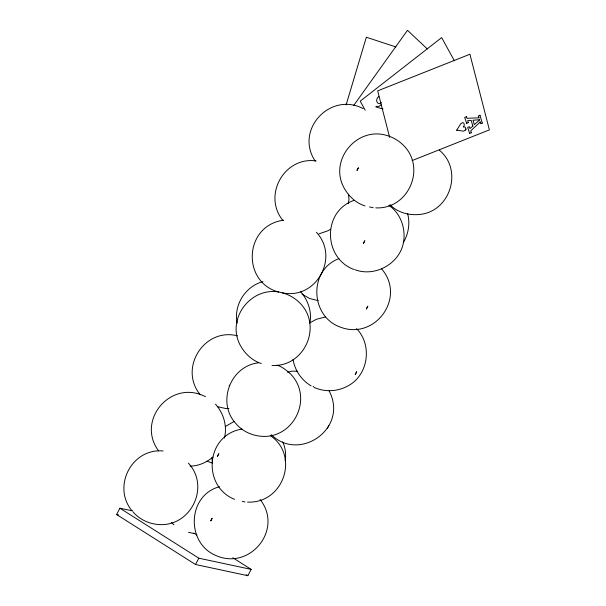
<?xml version="1.0" encoding="UTF-8"?>
<svg xmlns="http://www.w3.org/2000/svg" width="606" height="606" viewBox="0 0 606 606"><rect width="100%" height="100%" fill="white"/><g stroke="black" fill="none" stroke-linecap="round" stroke-linejoin="round"><path stroke-width="0.91" d="M224.402 438.108C227.485 426.2 223.606 413.186 215.471 404.149M285.138 460.704C286.29 454.447 285.365 447.728 282.729 441.91M309.886 322.953C312.135 311.787 307.946 299.955 300.508 291.562M348.245 203.707L348.988 199.427L348.488 194.223M258.648 362.812C230.166 365.895 216.531 402.687 235.923 423.639C242.362 431.207 251.74 435.585 261.58 436.305C294.198 438.736 313.529 397.68 290.736 374.167C286.729 370.493 282.335 366.736 277.01 365.168M229.197 385.666L229.318 385.196M346.117 104.883L366.342 37.239L395.938 46.965M403.293 242.658C408.497 233.954 410.254 223.372 407.588 213.554M328.869 425.541L327.475 428.222M465.62 130.169L465.802 129.798A2.038 1.765 -77.9 0 0 465.969 128.995M232.818 557.762L251.149 569.375L247.862 575.7L195.518 564.504L116.61 514.532L119.897 508.207L132.752 510.956M195.518 564.504L198.813 558.187L251.149 569.375M353.752 105.399L407.482 30.3L427.306 48.942M463.431 126.866C464.325 126.063 465.007 122.738 462.567 122.617L460.749 123.745L456.75 130.214M381.068 104.83L379.038 106.361L376.091 106.391L375.849 106.906L382.992 109.05M471.43 132.752L470.695 130.858L480.3 121.935M469.673 133.532L467.696 127.457L469.445 126.669L470.006 128.533L473.006 125.98M479.641 119.715L472.991 120.261L474.293 124.631L479.702 119.927M378.879 96.543C376.803 97.801 375.75 100.96 377.591 102.853A3.447 2.977 -77.9 0 0 380.507 103.232L381.5 102.596M213.017 457.091C206.555 462.333 198.541 466.173 190.087 466.082M330.664 229.197L327.808 230.803L319.029 233.855M338.898 258.648C308.515 269.973 310.28 315.62 339.33 326.725C374.493 341.337 406.747 297.804 381.515 268.784M309.689 322.953L316.279 319.317L325.301 317.029M225.743 426.26L234.09 421.503M353.859 200.404C321.748 211.744 323.506 258.747 354.237 269.556M466.665 123.427L464.696 117.382L466.628 116.632M479.088 117.867L478.331 115.913L480.096 115.238M466.484 123.389L468.415 122.639M480.119 121.897L480.672 123.745L482.429 123.079M469.498 133.494L471.248 132.714M412.088 160.59L489.39 129.881L469.915 54.237L377.674 90.87L389.643 137.35M283.767 220.167C243.779 225.394 241.552 282.275 278.73 292.047M262.966 281.608C245.445 286.138 233.249 305.386 237.257 323.149M287.6 372.273L292.115 371.13L297.705 371.266M241.877 429.101C205.57 434.873 201.79 486.277 234.62 499.374M219.478 486.724C187.33 495.344 185.913 542.544 215.327 555.24C249.581 571.269 283.903 529.53 260.072 499.465M456.568 130.176L463.726 131.176L465.62 129.76A2.038 1.765 -77.9 0 0 465.658 128.139A2.174 1.879 -77.9 0 0 464.658 126.995L463.249 126.828M468.233 122.601L467.665 120.7L471.18 120.42L472.824 125.942M375.72 207.858C407.936 209.668 426.389 168.847 403.891 145.751C398.324 140.009 391.128 136.153 383.287 134.562C355.199 129.017 330.384 160.007 343.163 186.171C347.564 195.132 355.313 202.919 364.994 205.904M272.011 365.456C304.235 367.297 322.718 326.482 300.235 303.371C294.698 297.614 287.494 293.781 279.669 292.168C251.399 286.524 226.992 317.597 239.453 343.708C243.854 352.684 251.604 360.487 261.292 363.494M228.932 408.52L225.477 408.459L217.274 406.626M247.543 502.079C283.237 503.919 299.94 455.924 270.481 435.676M466.446 116.594L466.961 118.314L478.907 117.829M316.082 160.916C284.093 156.424 262.474 195.64 282.949 220.523M163.12 450.993C131.835 447.978 111.959 486.444 131.903 510.684M116.61 514.532L118.443 514.918M369.554 206.919L373.198 207.737M355.207 269.829C374.053 276.7 396.65 265.322 402.596 246.203C406.853 231.613 401.801 213.873 388.802 205.351M318.203 300.652L309.628 298.493L302.061 294.175M282.358 292.857C316.127 300.015 339.875 257.565 316.408 232.265M242.271 501.336L244.991 501.95M188.511 532.318L193.981 533.538M237.514 335.838C204.313 327.293 178.361 368.145 200.253 394.764M203.366 395.718C169.953 380.371 136.168 420.738 158.59 450.864M206.835 461.189L212.577 463.12M313.703 386.567L313.097 386.317M314.044 387.393C324.452 392.074 336.762 391.741 346.882 386.461C368.266 376.22 372.902 345.291 356.525 328.588M204.002 395.953L205.472 396.642M363.191 108.641C330.452 91.286 294.258 129.904 315.287 161.234M311.128 385.886C301.538 380.235 294.751 370.357 293.039 359.335M193.761 533.03L196.95 535.045M246.263 574.693L247.862 575.7M119.897 508.207L198.813 558.187M439.342 150.212C462.461 169.066 451.462 209.093 422.162 214.138C410.807 215.956 397.998 213.206 389.931 204.578M271.299 434.707C299.569 462.605 348.814 428.23 329.141 390.976M171.286 522.334L173.99 524.804M133.085 511.941C139.516 519.493 148.902 523.849 158.727 524.554C190.829 526.962 210.487 486.701 188.375 463.135M454.356 60.752L441.653 37.602L360.214 101.149L365.206 110.239M479.914 115.201L482.247 123.041M212.365 461.749L211.865 457.454M217.592 455.909L217.463 456.363L218.857 453.674L217.592 455.909M210.896 520.539L210.729 520.971L212.13 518.282L210.896 520.539M357.169 169.983L357.002 170.415L358.404 167.733L357.169 169.983M356.639 371.819L355.245 374.508L356.639 371.819M367.766 306.265L366.372 308.954L367.766 306.265M364.759 240.862L363.365 243.544L364.759 240.862"/></g></svg>
